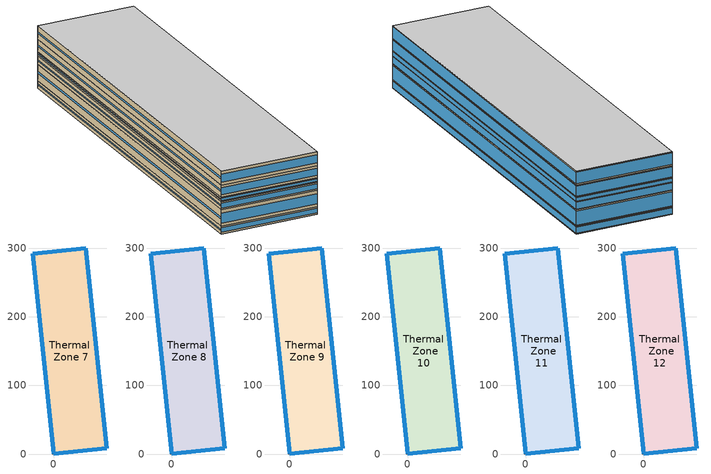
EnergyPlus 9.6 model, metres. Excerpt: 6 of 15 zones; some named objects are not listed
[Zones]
Thermal Zone 7
 floor to Thermal Zone 6 (Interior Floor): 0,0 -30.68,291.88 46.7,300.01 77.37,8.13 z36.21
 wall outside (Ext Wall): 46.7,300.01 -30.68,291.88 0,0 77.37,8.13 46.7,300.01 z36.21:42.17
 window (Ext Window): 46.69,300.01 -30.67,291.88 z36.69:41.69; 0.01,0 77.36,8.13 z37.43:40.95; -30.68,291.87 0,0.01 z38.83:39.55; 77.37,8.14 46.7,300 z36.72:41.66
Thermal Zone 8
 floor to Thermal Zone 7 (Interior Floor): 0,0 -30.68,291.88 46.7,300.01 77.37,8.13 z42.17
 wall outside (Ext Wall): 46.7,300.01 -30.68,291.88 0,0 77.37,8.13 46.7,300.01 z42.17:55.19
 window (Ext Window): 46.69,300.01 -30.67,291.88 z43.21:54.15; 0.01,0 77.36,8.13 z44.84:52.52; -30.68,291.87 0,0.01 z47.9:49.46; 77.37,8.14 46.7,300 z43.28:54.08
Thermal Zone 9
 floor to Thermal Zone 8 (Interior Floor): 0,0 -30.68,291.88 46.7,300.01 77.37,8.13 z55.19
 wall outside (Ext Wall): 46.7,300.01 -30.68,291.88 0,0 77.37,8.13 46.7,300.01 z55.19:61.65
 window (Ext Window): 46.69,300.01 -30.67,291.88 z55.71:61.13; 0.01,0 77.36,8.13 z56.51:60.33; -30.68,291.87 0,0.01 z58.03:58.81; 77.37,8.14 46.7,300 z55.74:61.1
Thermal Zone 10
 floor to Thermal Zone 9 (Interior Floor): 0,0 -30.68,291.88 46.7,300.01 77.37,8.13 z61.65
 wall outside (Ext Wall): 46.7,300.01 -30.68,291.88 0,0 77.37,8.13 46.7,300.01 z61.65:65.15
 window (Ext Window): 46.69,300.01 -30.67,291.88 z61.93:64.87; 0.01,0 77.36,8.13 z62.37:64.43; -30.68,291.87 0,0.01 z63.19:63.61; 77.37,8.14 46.7,300 z61.95:64.85
Thermal Zone 11
 floor to Thermal Zone 10 (Interior Floor): 0,0 -30.68,291.88 46.7,300.01 77.37,8.13 z65.15
 wall outside (Ext Wall): 46.7,300.01 -30.68,291.88 0,0 77.37,8.13 46.7,300.01 z65.15:74.84
 window (Ext Window): 46.69,300.01 -30.67,291.88 z65.93:74.06; 0.01,0 77.36,8.13 z67.14:72.85; -30.68,291.87 0,0.01 z69.41:70.58; 77.37,8.14 46.7,300 z65.97:74.02
Thermal Zone 12
 floor to Thermal Zone 11 (Interior Floor): 0,0 -30.68,291.88 46.7,300.01 77.37,8.13 z74.84
 wall outside (Ext Wall): 46.7,300.01 -30.68,291.88 0,0 77.37,8.13 46.7,300.01 z74.84:85.66
 window (Ext Window): 46.69,300.01 -30.67,291.88 z75.71:84.79; 0.01,0 77.36,8.13 z77.06:83.44; -30.68,291.87 0,0.01 z79.6:80.9; 77.37,8.14 46.7,300 z75.76:84.74
 ceiling to Thermal Zone 13 (Interior Ceiling): 77.37,8.13 46.7,300.01 -30.68,291.88 0,0 z85.66
[Building]
Building 1: North Axis {deg}=-0
[Site:Location]
Washington Dc Dulles IntL Ar: Latitude {deg}=38.98; Longitude {deg}=-77.47; Time Zone {hr}=-5; Elevation {m}=82
[SizingPeriod:DesignDay] Month=7; Day of Month=21; Day Type=SummerDesignDay; Daily Dry-Bulb Temperature Range {deltaC}=14.4; Dry-Bulb Temperature Range Modifier Type=DefaultMultipliers; Barometric Pressure {Pa}=86790; Wind Speed {m/s}=5; Wind Direction {deg}=340; Rain Indicator=No; Snow Indicator=No; Daylight Saving Time Indicator=No; Solar Model Indicator=ASHRAETau; ASHRAE Clear Sky Optical Depth for Beam Irradiance (taub)=0.339; ASHRAE Clear Sky Optical Depth for Diffuse Irradiance (taud)=2.366; Begin Environment Reset Mode=FullResetAtBeginEnvironment
Name | Maximum Dry-Bulb Temperature {C} | Humidity Condition Type | Wetbulb or DewPoint at Maximum Dry-Bulb {C} | Enthalpy at Maximum Dry-Bulb {J/kg}
SALT-LAKE-CITY-IAP Ann Clg .4% Condns DB=>MWB | 36.5 | Wetbulb | 17.1
SALT-LAKE-CITY-IAP Ann Clg .4% Condns DP=>MDB | 22.5 | Dewpoint | 15.6
SALT-LAKE-CITY-IAP Ann Clg .4% Condns Enth=>MDB | 30.8 | Enthalpy |  | 59300
SALT-LAKE-CITY-IAP Ann Clg .4% Condns WB=>MDB | 31.2 | Wetbulb | 19
[Material] Thermal Absorptance=0.9
Name | Roughness | Thickness m | Conductivity W/m-K | Density kg/m3 | Specific Heat J/kg-K | Solar Absorptance | Visible Absorptance
wall concrete | MediumRough | 0.398 | 0.5 | 2243 | 837 | 0.65 | 0.65
Wall Insulation [37] | MediumRough | 0.0681 | 0.0432 | 91 | 837 | 0.5 | 0.5
F16 Acoustic tile | MediumSmooth | 0.0191 | 0.06 | 368 | 590 | 0.3 | 0.3
M11 100mm lightweight concrete | MediumRough | 0.1016 | 0.53 | 1280 | 840 | 0.5 | 0.5
[Material:AirGap]
F05 Ceiling air space resistance: Thermal Resistance m2-K/W=0.18
[WindowMaterial:SimpleGlazingSystem]
Window Material Simple Glazing System: U-Factor W/m2-K=1.51; Solar Heat Gain Coefficient=0.25
[Construction]
Ext Wall: wall concrete, Wall Insulation [37]
Ext Window: Window Material Simple Glazing System
Interior Ceiling: M11 100mm lightweight concrete, F05 Ceiling air space resistance, F16 Acoustic tile
Interior Floor: F16 Acoustic tile, F05 Ceiling air space resistance, M11 100mm lightweight concrete
[Zone]
Thermal Zone 7: 354, 0, 0, 36.21, , 1, , , , , , Yes
Thermal Zone 8: 354, 0, 0, 42.17, , 1, , , , , , Yes
Thermal Zone 9: 354, 0, 0, 55.19, , 1, , , , , , Yes
Thermal Zone 10: 354, 0, 0, 61.65, , 1, , , , , , Yes
Thermal Zone 11: 354, 0, 0, 65.15, , 1, , , , , , Yes
Thermal Zone 12: 354, 0, 0, 74.84, , 1, , , , , , Yes
[ZoneControl:Thermostat] Temperature Difference Between Cutout And Setpoint deltaC=0
Name | Zone or ZoneList | Control Type Schedule | Control 1
Thermal Zone 7 Thermostat | Thermal Zone 7 | Thermal Zone 7 Thermostat Schedule | Thermostat Setpoint Dual Setpoint 7
Thermal Zone 8 Thermostat | Thermal Zone 8 | Thermal Zone 8 Thermostat Schedule | Thermostat Setpoint Dual Setpoint 8
Thermal Zone 9 Thermostat | Thermal Zone 9 | Thermal Zone 9 Thermostat Schedule | Thermostat Setpoint Dual Setpoint 9
Thermal Zone 10 Thermostat | Thermal Zone 10 | Thermal Zone 10 Thermostat Schedule | Thermostat Setpoint Dual Setpoint 10
Thermal Zone 11 Thermostat | Thermal Zone 11 | Thermal Zone 11 Thermostat Schedule | Thermostat Setpoint Dual Setpoint 11
Thermal Zone 12 Thermostat | Thermal Zone 12 | Thermal Zone 12 Thermostat Schedule | Thermostat Setpoint Dual Setpoint 12
[ThermostatSetpoint:DualSetpoint]
Name | Heating Setpoint Temperature Schedule | Cooling Setpoint Temperature Schedule
Thermostat Setpoint Dual Setpoint 7 | HtgSetp 7 | ClgSetp 7
Thermostat Setpoint Dual Setpoint 8 | HtgSetp 8 | ClgSetp 8
Thermostat Setpoint Dual Setpoint 9 | HtgSetp 9 | ClgSetp 9
Thermostat Setpoint Dual Setpoint 10 | HtgSetp 10 | ClgSetp 10
Thermostat Setpoint Dual Setpoint 11 | HtgSetp 11 | ClgSetp 11
Thermostat Setpoint Dual Setpoint 12 | HtgSetp 12 | ClgSetp 12
[Zone equipment]
Thermal Zone 7: VRF Zone Terminal 7
Thermal Zone 8: VRF Zone Terminal 8
Thermal Zone 9: VRF Zone Terminal 9
Thermal Zone 10: VRF Zone Terminal 10
Thermal Zone 11: VRF Zone Terminal 11
Thermal Zone 12: VRF Zone Terminal 12
[Sizing:Zone] Zone Cooling Design Supply Air Temperature Input Method=SupplyAirTemperature; Zone Cooling Design Supply Air Temperature C=13.8; Zone Cooling Design Supply Air Temperature Difference deltaC=11.11; Zone Heating Design Supply Air Temperature Input Method=SupplyAirTemperature; Zone Heating Design Supply Air Temperature C=47.1; Zone Heating Design Supply Air Temperature Difference deltaC=11.11; Zone Cooling Design Supply Air Humidity Ratio kgWater/kgDryAir=0.0085; Zone Heating Design Supply Air Humidity Ratio kgWater/kgDryAir=0.008; Cooling Design Air Flow Method=DesignDay; Cooling Design Air Flow Rate m3/s=0; Cooling Minimum Air Flow per Zone Floor Area m3/s-m2=0.000762; Cooling Minimum Air Flow m3/s=0; Cooling Minimum Air Flow Fraction=0; Heating Design Air Flow Method=DesignDay; Heating Design Air Flow Rate m3/s=0; Heating Maximum Air Flow per Zone Floor Area m3/s-m2=0.002032; Heating Maximum Air Flow m3/s=0.141576; Heating Maximum Air Flow Fraction=0.3; Account for Dedicated Outdoor Air System=No
Name | Design Specification Outdoor Air Object
Thermal Zone 7 | Ventilation 7
Thermal Zone 8 | Ventilation 8
Thermal Zone 9 | Ventilation 9
Thermal Zone 10 | Ventilation 10
Thermal Zone 11 | Ventilation 11
Thermal Zone 12 | Ventilation 12
[DesignSpecification:OutdoorAir] Outdoor Air Method=Sum; Outdoor Air Flow per Person m3/s-person=0; Outdoor Air Flow per Zone Floor Area m3/s-m2=0; Outdoor Air Flow per Zone m3/s=0; Outdoor Air Flow Air Changes per Hour 1/hr=2.56
Ventilation 7; Ventilation 8; Ventilation 9; Ventilation 10; Ventilation 11; Ventilation 12
[Schedule:Day:Interval]
HtgSetp Summer Design Day 7; HtgSetp Summer Design Day 8; HtgSetp Summer Design Day 9; HtgSetp Summer Design Day 10; HtgSetp Summer Design Day 11; HtgSetp Summer Design Day 12: No, 24:00, 15.6
HtgSetp Winter Design Day 7; HtgSetp Winter Design Day 8; HtgSetp Winter Design Day 9; HtgSetp Winter Design Day 10; HtgSetp Winter Design Day 11; HtgSetp Winter Design Day 12: No, 24:00, 21
ClgSetp Summer Design Day 7; ClgSetp Summer Design Day 8; ClgSetp Summer Design Day 9; ClgSetp Summer Design Day 10; ClgSetp Summer Design Day 11; ClgSetp Summer Design Day 12: No, 06:00, 26.7, 22:00, 24, 24:00, 26.7
ClgSetp Winter Design Day 7; ClgSetp Winter Design Day 8; ClgSetp Winter Design Day 9; ClgSetp Winter Design Day 10; ClgSetp Winter Design Day 11; ClgSetp Winter Design Day 12: No, 24:00, 26.7
ClgSetp Default Schedule 7; ClgSetp Default Schedule 8: Temperature 37, No, 01:00, 28.3, 02:00, 28.3, 03:00, 28.3, 04:00, 28.3, 05:00, 28.3, 06:00, 28.3, 07:00, 28.3, 08:00, 28.3, 09:00, 26.2, 10:00, 26.2, 11:00, 26.2, 12:00, 26.2, 13:00, 26.2, 14:00, 26.2, 15:00, 26.2, 16:00, 26.2, 17:00, 26.2, 18:00, 26.2, 19:00, 28.3, 20:00, 28.3, 21:00, 28.3, 22:00, 28.3, 23:00, 28.3, 24:00, 28.3
HtgSetp Default Schedule 7; HtgSetp Default Schedule 8: Temperature 36, No, 01:00, 22.1, 02:00, 22.1, 03:00, 22.1, 04:00, 22.1, 05:00, 22.1, 06:00, 22.1, 07:00, 22.1, 08:00, 22.1, 09:00, 20.3, 10:00, 20.3, 11:00, 20.3, 12:00, 20.3, 13:00, 20.3, 14:00, 20.3, 15:00, 20.3, 16:00, 20.3, 17:00, 20.3, 18:00, 20.3, 19:00, 22.1, 20:00, 22.1, 21:00, 22.1, 22:00, 22.1, 23:00, 22.1, 24:00, 22.1
ClgSetp Default Schedule 9; ClgSetp Default Schedule 10; ClgSetp Default Schedule 11; ClgSetp Default Schedule 12: Temperature 37, No, 01:00, 28.4, 02:00, 28.4, 03:00, 28.4, 04:00, 28.4, 05:00, 28.4, 06:00, 28.4, 07:00, 28.4, 08:00, 28.4, 09:00, 24.2, 10:00, 24.2, 11:00, 24.2, 12:00, 24.2, 13:00, 24.2, 14:00, 24.2, 15:00, 28.4, 16:00, 28.4, 17:00, 28.4, 18:00, 28.4, 19:00, 28.4, 20:00, 28.4, 21:00, 28.4, 22:00, 28.4, 23:00, 28.4, 24:00, 28.4
HtgSetp Default Schedule 9; HtgSetp Default Schedule 10; HtgSetp Default Schedule 11; HtgSetp Default Schedule 12: Temperature 36, No, 01:00, 23.1, 02:00, 23.1, 03:00, 23.1, 04:00, 23.1, 05:00, 23.1, 06:00, 23.1, 07:00, 23.1, 08:00, 23.1, 09:00, 21.9, 10:00, 21.9, 11:00, 21.9, 12:00, 21.9, 13:00, 21.9, 14:00, 21.9, 15:00, 23.1, 16:00, 23.1, 17:00, 23.1, 18:00, 23.1, 19:00, 23.1, 20:00, 23.1, 21:00, 23.1, 22:00, 23.1, 23:00, 23.1, 24:00, 23.1
[Schedule:Week:Daily]
HtgSetp 7 Week Rule - Jan1-Dec31: HtgSetp Default Schedule 7, HtgSetp Default Schedule 7, HtgSetp Default Schedule 7, HtgSetp Default Schedule 7, HtgSetp Default Schedule 7, HtgSetp Default Schedule 7, HtgSetp Default Schedule 7, HtgSetp Default Schedule 7, HtgSetp Summer Design Day 7, HtgSetp Winter Design Day 7, HtgSetp Default Schedule 7, HtgSetp Default Schedule 7
ClgSetp 7 Week Rule - Jan1-Dec31: ClgSetp Default Schedule 7, ClgSetp Default Schedule 7, ClgSetp Default Schedule 7, ClgSetp Default Schedule 7, ClgSetp Default Schedule 7, ClgSetp Default Schedule 7, ClgSetp Default Schedule 7, ClgSetp Default Schedule 7, ClgSetp Summer Design Day 7, ClgSetp Winter Design Day 7, ClgSetp Default Schedule 7, ClgSetp Default Schedule 7
HtgSetp 8 Week Rule - Jan1-Dec31: HtgSetp Default Schedule 8, HtgSetp Default Schedule 8, HtgSetp Default Schedule 8, HtgSetp Default Schedule 8, HtgSetp Default Schedule 8, HtgSetp Default Schedule 8, HtgSetp Default Schedule 8, HtgSetp Default Schedule 8, HtgSetp Summer Design Day 8, HtgSetp Winter Design Day 8, HtgSetp Default Schedule 8, HtgSetp Default Schedule 8
ClgSetp 8 Week Rule - Jan1-Dec31: ClgSetp Default Schedule 8, ClgSetp Default Schedule 8, ClgSetp Default Schedule 8, ClgSetp Default Schedule 8, ClgSetp Default Schedule 8, ClgSetp Default Schedule 8, ClgSetp Default Schedule 8, ClgSetp Default Schedule 8, ClgSetp Summer Design Day 8, ClgSetp Winter Design Day 8, ClgSetp Default Schedule 8, ClgSetp Default Schedule 8
HtgSetp 9 Week Rule - Jan1-Dec31: HtgSetp Default Schedule 9, HtgSetp Default Schedule 9, HtgSetp Default Schedule 9, HtgSetp Default Schedule 9, HtgSetp Default Schedule 9, HtgSetp Default Schedule 9, HtgSetp Default Schedule 9, HtgSetp Default Schedule 9, HtgSetp Summer Design Day 9, HtgSetp Winter Design Day 9, HtgSetp Default Schedule 9, HtgSetp Default Schedule 9
ClgSetp 9 Week Rule - Jan1-Dec31: ClgSetp Default Schedule 9, ClgSetp Default Schedule 9, ClgSetp Default Schedule 9, ClgSetp Default Schedule 9, ClgSetp Default Schedule 9, ClgSetp Default Schedule 9, ClgSetp Default Schedule 9, ClgSetp Default Schedule 9, ClgSetp Summer Design Day 9, ClgSetp Winter Design Day 9, ClgSetp Default Schedule 9, ClgSetp Default Schedule 9
HtgSetp 10 Week Rule - Jan1-Dec31: HtgSetp Default Schedule 10, HtgSetp Default Schedule 10, HtgSetp Default Schedule 10, HtgSetp Default Schedule 10, HtgSetp Default Schedule 10, HtgSetp Default Schedule 10, HtgSetp Default Schedule 10, HtgSetp Default Schedule 10, HtgSetp Summer Design Day 10, HtgSetp Winter Design Day 10, HtgSetp Default Schedule 10, HtgSetp Default Schedule 10
ClgSetp 10 Week Rule - Jan1-Dec31: ClgSetp Default Schedule 10, ClgSetp Default Schedule 10, ClgSetp Default Schedule 10, ClgSetp Default Schedule 10, ClgSetp Default Schedule 10, ClgSetp Default Schedule 10, ClgSetp Default Schedule 10, ClgSetp Default Schedule 10, ClgSetp Summer Design Day 10, ClgSetp Winter Design Day 10, ClgSetp Default Schedule 10, ClgSetp Default Schedule 10
HtgSetp 11 Week Rule - Jan1-Dec31: HtgSetp Default Schedule 11, HtgSetp Default Schedule 11, HtgSetp Default Schedule 11, HtgSetp Default Schedule 11, HtgSetp Default Schedule 11, HtgSetp Default Schedule 11, HtgSetp Default Schedule 11, HtgSetp Default Schedule 11, HtgSetp Summer Design Day 11, HtgSetp Winter Design Day 11, HtgSetp Default Schedule 11, HtgSetp Default Schedule 11
ClgSetp 11 Week Rule - Jan1-Dec31: ClgSetp Default Schedule 11, ClgSetp Default Schedule 11, ClgSetp Default Schedule 11, ClgSetp Default Schedule 11, ClgSetp Default Schedule 11, ClgSetp Default Schedule 11, ClgSetp Default Schedule 11, ClgSetp Default Schedule 11, ClgSetp Summer Design Day 11, ClgSetp Winter Design Day 11, ClgSetp Default Schedule 11, ClgSetp Default Schedule 11
HtgSetp 12 Week Rule - Jan1-Dec31: HtgSetp Default Schedule 12, HtgSetp Default Schedule 12, HtgSetp Default Schedule 12, HtgSetp Default Schedule 12, HtgSetp Default Schedule 12, HtgSetp Default Schedule 12, HtgSetp Default Schedule 12, HtgSetp Default Schedule 12, HtgSetp Summer Design Day 12, HtgSetp Winter Design Day 12, HtgSetp Default Schedule 12, HtgSetp Default Schedule 12
ClgSetp 12 Week Rule - Jan1-Dec31: ClgSetp Default Schedule 12, ClgSetp Default Schedule 12, ClgSetp Default Schedule 12, ClgSetp Default Schedule 12, ClgSetp Default Schedule 12, ClgSetp Default Schedule 12, ClgSetp Default Schedule 12, ClgSetp Default Schedule 12, ClgSetp Summer Design Day 12, ClgSetp Winter Design Day 12, ClgSetp Default Schedule 12, ClgSetp Default Schedule 12
[Schedule:Year]
HtgSetp 7: HtgSetp 7 Week Rule - Jan1-Dec31, 1, 1, 12, 31
ClgSetp 7: ClgSetp 7 Week Rule - Jan1-Dec31, 1, 1, 12, 31
HtgSetp 8: HtgSetp 8 Week Rule - Jan1-Dec31, 1, 1, 12, 31
ClgSetp 8: ClgSetp 8 Week Rule - Jan1-Dec31, 1, 1, 12, 31
HtgSetp 9: HtgSetp 9 Week Rule - Jan1-Dec31, 1, 1, 12, 31
ClgSetp 9: ClgSetp 9 Week Rule - Jan1-Dec31, 1, 1, 12, 31
HtgSetp 10: HtgSetp 10 Week Rule - Jan1-Dec31, 1, 1, 12, 31
ClgSetp 10: ClgSetp 10 Week Rule - Jan1-Dec31, 1, 1, 12, 31
HtgSetp 11: HtgSetp 11 Week Rule - Jan1-Dec31, 1, 1, 12, 31
ClgSetp 11: ClgSetp 11 Week Rule - Jan1-Dec31, 1, 1, 12, 31
HtgSetp 12: HtgSetp 12 Week Rule - Jan1-Dec31, 1, 1, 12, 31
ClgSetp 12: ClgSetp 12 Week Rule - Jan1-Dec31, 1, 1, 12, 31
[Schedule:Compact]
Thermal Zone 7 Thermostat Schedule; Thermal Zone 8 Thermostat Schedule; Thermal Zone 9 Thermostat Schedule; Thermal Zone 10 Thermostat Schedule; Thermal Zone 11 Thermostat Schedule; Thermal Zone 12 Thermostat Schedule: Through: 12/31, For: AllDays, Until: 24:00, 4
